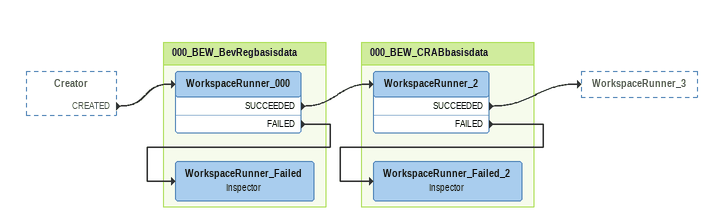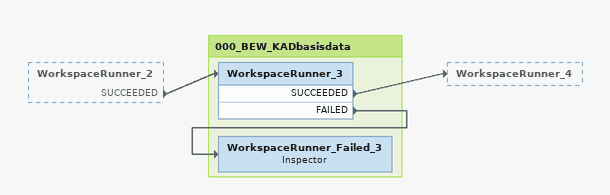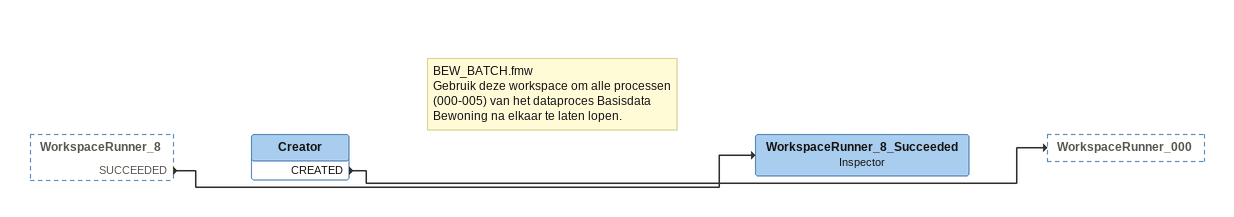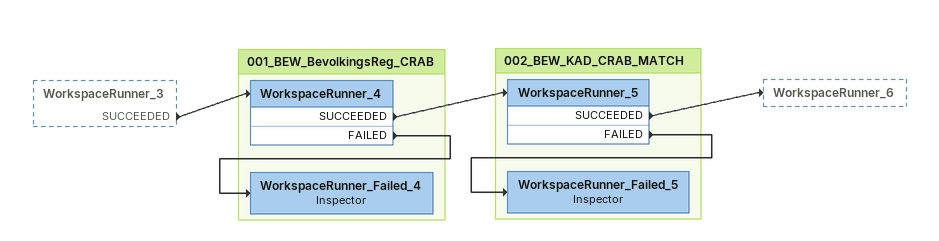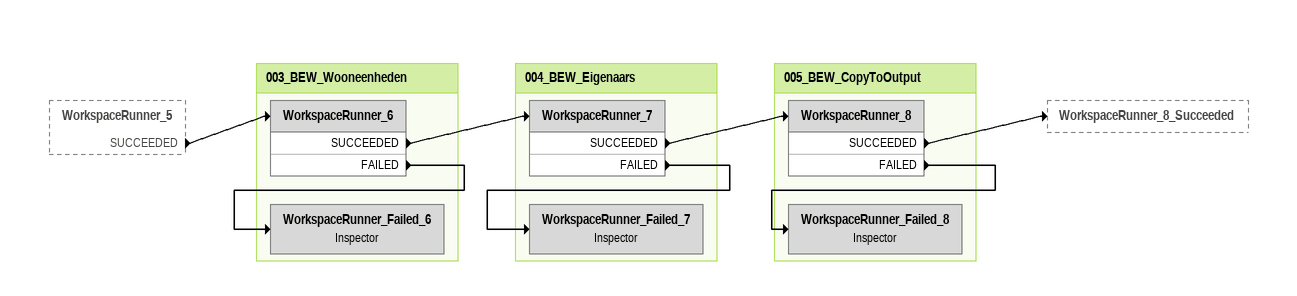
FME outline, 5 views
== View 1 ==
Creator [outside]
    CREATED -> WorkspaceRunner_000

Bookmark: 000_BEW_BevRegbasisdata
WorkspaceRunner_000
    SUCCEEDED -> WorkspaceRunner_2
    FAILED -> WorkspaceRunner_Failed
WorkspaceRunner_Failed: Inspector

Bookmark: 000_BEW_CRABbasisdata
WorkspaceRunner_2
    SUCCEEDED -> WorkspaceRunner_3
    FAILED -> WorkspaceRunner_Failed_2
WorkspaceRunner_Failed_2: Inspector

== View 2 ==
WorkspaceRunner_2 [outside]
    SUCCEEDED -> WorkspaceRunner_3

Bookmark: 000_BEW_KADbasisdata
WorkspaceRunner_3
    SUCCEEDED -> WorkspaceRunner_4
    FAILED -> WorkspaceRunner_Failed_3
WorkspaceRunner_Failed_3: Inspector

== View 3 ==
WorkspaceRunner_8 [outside]
    SUCCEEDED -> WorkspaceRunner_8_Succeeded
Note: BEW_BATCH.fmw / Gebruik deze workspace om alle processen (000-005) van het dataproces Basisdata Bewoning na elkaar te laten lopen.
Creator
    CREATED -> WorkspaceRunner_000
WorkspaceRunner_8_Succeeded: Inspector

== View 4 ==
WorkspaceRunner_3 [outside]
    SUCCEEDED -> WorkspaceRunner_4

Bookmark: 001_BEW_BevolkingsReg_CRAB
WorkspaceRunner_4
    SUCCEEDED -> WorkspaceRunner_5
    FAILED -> WorkspaceRunner_Failed_4
WorkspaceRunner_Failed_4: Inspector

Bookmark: 002_BEW_KAD_CRAB_MATCH
WorkspaceRunner_5
    SUCCEEDED -> WorkspaceRunner_6
    FAILED -> WorkspaceRunner_Failed_5
WorkspaceRunner_Failed_5: Inspector

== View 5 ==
WorkspaceRunner_5 [outside]
    SUCCEEDED -> WorkspaceRunner_6

Bookmark: 003_BEW_Wooneenheden
WorkspaceRunner_6
    SUCCEEDED -> WorkspaceRunner_7
    FAILED -> WorkspaceRunner_Failed_6
WorkspaceRunner_Failed_6: Inspector

Bookmark: 004_BEW_Eigenaars
WorkspaceRunner_7
    SUCCEEDED -> WorkspaceRunner_8
    FAILED -> WorkspaceRunner_Failed_7
WorkspaceRunner_Failed_7: Inspector

Bookmark: 005_BEW_CopyToOutput
WorkspaceRunner_8
    SUCCEEDED -> WorkspaceRunner_8_Succeeded
    FAILED -> WorkspaceRunner_Failed_8
WorkspaceRunner_Failed_8: Inspector
